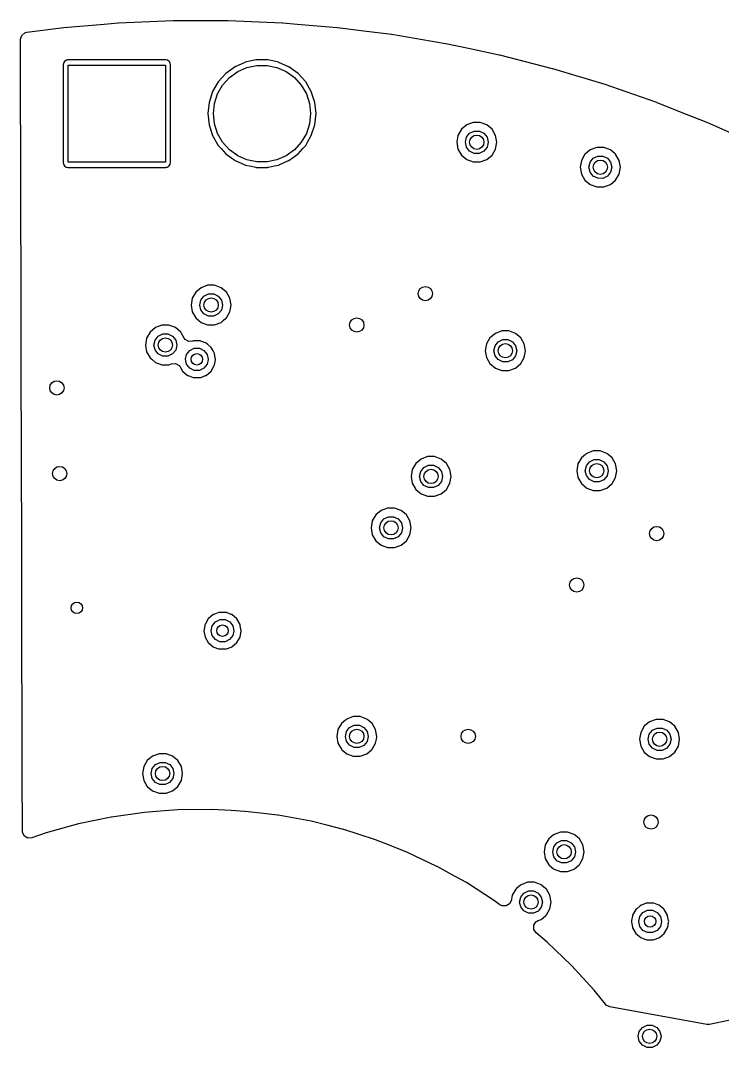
# Model space of a CAD drawing. Extents: x 115.8 to 161.6, y -138.2 to -92.4.
# Drawn here: x 135.51 to 147.8, y -110.34 to -92.37 of the extents above; entities that cross this region are included whole.
import ezdxf

# ---------------------------------------------------------------- set-up
doc = ezdxf.new("R2010")
doc.units = 0
doc.layers.add('BLACK', color=7, linetype='CONTINUOUS')

msp = doc.modelspace()

# ---------------------------------------------------------------- linework, layer by layer
at = {"layer": 'BLACK', "linetype": 'CONTINUOUS'}
for p, q in [((137.23, -92.4105), (138.183, -92.3706)), ((138.183, -92.3706), (138.188, -92.3705)), ((138.188, -92.3705), (139.142, -92.3705)), ((139.142, -92.3705), (139.147, -92.3706)), ((139.147, -92.3706), (140.1, -92.4105)), ((135.624, -92.5727), (136.269, -92.4912)), ((136.269, -92.4912), (136.274, -92.4907)), ((136.274, -92.4907), (136.976, -92.4317)), ((136.976, -92.4317), (137.224, -92.4109)), ((137.224, -92.4109), (137.23, -92.4105)), ((140.1, -92.4105), (140.105, -92.4109)), ((140.105, -92.4109), (140.354, -92.4317)), ((140.354, -92.4317), (141.056, -92.4907)), ((141.056, -92.4907), (141.061, -92.4912)), ((141.061, -92.4912), (141.525, -92.5498)), ((141.525, -92.5498), (142.008, -92.6108)), ((135.514, -92.698), (135.534, -92.6298)), ((135.515, -93.1411), (135.514, -92.698)), ((135.534, -92.6298), (135.587, -92.5832)), ((135.587, -92.5832), (135.624, -92.5727)), ((142.008, -92.6108), (142.013, -92.6116)), ((142.013, -92.6116), (142.953, -92.7706)), ((142.953, -92.7706), (142.958, -92.7716)), ((142.958, -92.7716), (143.354, -92.8557)), ((143.354, -92.8557), (143.892, -92.97)), ((136.285, -93.0848), (136.265, -93.1147)), ((136.304, -93.0716), (136.285, -93.0848)), ((136.315, -93.0648), (136.304, -93.0716)), ((136.304, -93.0716), (136.304, -93.0716)), ((136.304, -93.0716), (136.304, -93.0716)), ((136.327, -93.0623), (136.315, -93.0648)), ((136.335, -93.0607), (136.327, -93.0623)), ((136.327, -93.0623), (136.327, -93.0623)), ((136.341, -93.0595), (136.335, -93.0607)), ((136.335, -93.0607), (136.335, -93.0607)), ((137.2, -93.0595), (136.341, -93.0595)), ((138.059, -93.0595), (137.2, -93.0595)), ((138.085, -93.0648), (138.059, -93.0595)), ((138.115, -93.0848), (138.085, -93.0648)), ((138.122, -93.0951), (138.115, -93.0848)), ((138.125, -93.0996), (138.122, -93.0951)), ((138.135, -93.1147), (138.125, -93.0996)), ((139.442, -93.1033), (139.273, -93.1783)), ((139.448, -93.1006), (139.442, -93.1033)), ((139.442, -93.1033), (139.442, -93.1033)), ((139.555, -93.0779), (139.448, -93.1006)), ((139.635, -93.0609), (139.555, -93.0779)), ((139.641, -93.0595), (139.635, -93.0609)), ((139.635, -93.0609), (139.635, -93.0609)), ((139.839, -93.0595), (139.641, -93.0595)), ((139.845, -93.0609), (139.839, -93.0595)), ((139.925, -93.0779), (139.845, -93.0609)), ((139.845, -93.0609), (139.845, -93.0609)), ((140.032, -93.1006), (139.925, -93.0779)), ((140.038, -93.1033), (140.032, -93.1006)), ((140.207, -93.1783), (140.038, -93.1033)), ((140.038, -93.1033), (140.038, -93.1033)), ((143.892, -92.97), (143.897, -92.9712)), ((143.897, -92.9712), (144.821, -93.2084)), ((135.525, -97.35), (135.515, -93.1411)), ((136.265, -93.1147), (136.26, -93.1411)), ((136.26, -93.1411), (136.26, -94.8589)), ((136.35, -94.85), (136.35, -93.15)), ((136.35, -93.15), (138.05, -93.15)), ((138.05, -93.15), (138.05, -94.85)), ((138.14, -93.1411), (138.135, -93.1147)), ((138.14, -94), (138.14, -93.1411)), ((139.229, -93.209), (139.107, -93.2972)), ((139.171, -93.3683), (139.315, -93.2639)), ((139.262, -93.1849), (139.229, -93.209)), ((139.267, -93.181), (139.262, -93.1849)), ((139.262, -93.1849), (139.262, -93.1849)), ((139.273, -93.1783), (139.267, -93.181)), ((139.273, -93.1783), (139.273, -93.1783)), ((139.315, -93.2639), (139.477, -93.1916)), ((139.477, -93.1916), (139.651, -93.1547)), ((139.651, -93.1547), (139.829, -93.1547)), ((139.829, -93.1547), (140.003, -93.1916)), ((140.003, -93.1916), (140.165, -93.2639)), ((140.165, -93.2639), (140.309, -93.3683)), ((140.213, -93.181), (140.207, -93.1783)), ((140.207, -93.1783), (140.207, -93.1783)), ((140.373, -93.2972), (140.213, -93.181)), ((144.821, -93.2084), (144.826, -93.2098)), ((144.826, -93.2098), (145.739, -93.4855)), ((138.975, -93.4441), (138.876, -93.6154)), ((139.107, -93.2972), (138.975, -93.4441)), ((139.052, -93.5004), (139.171, -93.3683)), ((140.309, -93.3683), (140.428, -93.5004)), ((140.505, -93.4441), (140.373, -93.2972)), ((140.604, -93.6154), (140.505, -93.4441)), ((138.876, -93.6154), (138.815, -93.8034)), ((138.963, -93.6543), (139.052, -93.5004)), ((140.428, -93.5004), (140.517, -93.6543)), ((140.665, -93.8034), (140.604, -93.6154)), ((145.739, -93.4855), (145.744, -93.4871)), ((145.744, -93.4871), (146.112, -93.6154)), ((146.112, -93.6154), (146.645, -93.8008)), ((138.815, -93.8034), (138.794, -94)), ((138.89, -94), (138.909, -93.8233)), ((138.909, -93.8233), (138.963, -93.6543)), ((140.517, -93.6543), (140.571, -93.8233)), ((140.571, -93.8233), (140.59, -94)), ((140.686, -94), (140.665, -93.8034)), ((146.645, -93.8008), (146.65, -93.8026)), ((146.65, -93.8026), (147.165, -94.0066)), ((138.141, -94.8589), (138.14, -94)), ((138.794, -94), (138.815, -94.1966)), ((138.909, -94.1767), (138.89, -94)), ((140.59, -94), (140.571, -94.1767)), ((140.665, -94.1966), (140.686, -94)), ((147.165, -94.0066), (147.536, -94.1538)), ((138.963, -94.3457), (138.909, -94.1767)), ((140.571, -94.1767), (140.517, -94.3457)), ((143.439, -94.1545), (143.325, -94.1962)), ((143.561, -94.1545), (143.439, -94.1545)), ((143.675, -94.1962), (143.561, -94.1545)), ((147.536, -94.1538), (147.541, -94.1558)), ((147.541, -94.1558), (148.413, -94.5438)), ((138.815, -94.1966), (138.876, -94.3846)), ((139.052, -94.4996), (138.963, -94.3457)), ((140.517, -94.3457), (140.428, -94.4996)), ((140.604, -94.3846), (140.665, -94.1966)), ((143.231, -94.2745), (143.17, -94.38)), ((143.325, -94.1962), (143.231, -94.2745)), ((143.32, -94.413), (143.375, -94.3435)), ((143.375, -94.3435), (143.456, -94.305)), ((143.456, -94.305), (143.545, -94.305)), ((143.545, -94.305), (143.625, -94.3437)), ((143.625, -94.3437), (143.68, -94.4133)), ((143.769, -94.2745), (143.675, -94.1962)), ((143.83, -94.38), (143.769, -94.2745)), ((138.876, -94.3846), (138.975, -94.5559)), ((139.171, -94.6317), (139.052, -94.4996)), ((140.428, -94.4996), (140.309, -94.6317)), ((140.505, -94.5559), (140.537, -94.5)), ((140.537, -94.5), (140.604, -94.3846)), ((143.17, -94.38), (143.149, -94.5)), ((143.149, -94.5), (143.17, -94.62)), ((143.3, -94.4997), (143.32, -94.413)), ((143.32, -94.5864), (143.3, -94.4997)), ((143.68, -94.4133), (143.7, -94.5)), ((143.7, -94.5007), (143.68, -94.5874)), ((143.7, -94.5), (143.7, -94.5007)), ((143.851, -94.5), (143.83, -94.38)), ((143.83, -94.62), (143.851, -94.5)), ((138.975, -94.5559), (138.979, -94.5608)), ((138.979, -94.5608), (138.979, -94.5608)), ((138.979, -94.5608), (139.023, -94.6091)), ((139.023, -94.6091), (139.107, -94.7028)), ((139.107, -94.7028), (139.21, -94.7771)), ((139.315, -94.7361), (139.171, -94.6317)), ((140.309, -94.6317), (140.165, -94.7361)), ((140.27, -94.7771), (140.373, -94.7028)), ((140.373, -94.7028), (140.457, -94.6091)), ((140.457, -94.6091), (140.501, -94.5608)), ((140.501, -94.5608), (140.505, -94.5559)), ((140.501, -94.5608), (140.501, -94.5608)), ((143.17, -94.62), (143.231, -94.7255)), ((143.231, -94.7255), (143.325, -94.8038)), ((143.375, -94.6561), (143.32, -94.5864)), ((143.455, -94.6949), (143.375, -94.6561)), ((143.544, -94.6951), (143.455, -94.6949)), ((143.624, -94.6567), (143.544, -94.6951)), ((143.68, -94.5874), (143.624, -94.6567)), ((143.675, -94.8038), (143.769, -94.7255)), ((143.769, -94.7255), (143.83, -94.62)), ((145.394, -94.712), (145.333, -94.8175)), ((145.405, -94.7028), (145.394, -94.712)), ((145.479, -94.6408), (145.405, -94.7028)), ((145.487, -94.6337), (145.479, -94.6408)), ((145.602, -94.592), (145.487, -94.6337)), ((145.723, -94.592), (145.602, -94.592)), ((145.838, -94.6337), (145.723, -94.592)), ((145.846, -94.6408), (145.838, -94.6337)), ((145.92, -94.7028), (145.846, -94.6408)), ((145.931, -94.712), (145.92, -94.7028)), ((145.992, -94.8175), (145.931, -94.712)), ((136.26, -94.8589), (136.265, -94.8853)), ((136.265, -94.8853), (136.285, -94.9152)), ((138.05, -94.85), (136.35, -94.85)), ((138.115, -94.9152), (138.135, -94.8853)), ((138.135, -94.8853), (138.141, -94.8589)), ((139.21, -94.7771), (139.246, -94.8038)), ((139.246, -94.8038), (139.267, -94.819)), ((139.267, -94.819), (139.273, -94.8217)), ((139.273, -94.8217), (139.273, -94.8217)), ((139.273, -94.8217), (139.439, -94.8956)), ((139.477, -94.8084), (139.315, -94.7361)), ((139.439, -94.8956), (139.448, -94.8994)), ((139.448, -94.8994), (139.522, -94.9152)), ((139.651, -94.8453), (139.477, -94.8084)), ((139.829, -94.8453), (139.651, -94.8453)), ((140.003, -94.8084), (139.829, -94.8453)), ((139.958, -94.9152), (140.032, -94.8994)), ((140.165, -94.7361), (140.003, -94.8084)), ((140.032, -94.8994), (140.041, -94.8956)), ((140.041, -94.8956), (140.207, -94.8217)), ((140.207, -94.8217), (140.213, -94.819)), ((140.207, -94.8217), (140.207, -94.8217)), ((140.213, -94.819), (140.234, -94.8038)), ((140.234, -94.8038), (140.27, -94.7771)), ((143.325, -94.8038), (143.439, -94.8455)), ((143.439, -94.8455), (143.561, -94.8455)), ((143.561, -94.8455), (143.675, -94.8038)), ((145.333, -94.8175), (145.312, -94.9375)), ((145.463, -94.9372), (145.482, -94.8505)), ((145.482, -94.8505), (145.538, -94.781)), ((145.538, -94.781), (145.618, -94.7425)), ((145.618, -94.7425), (145.707, -94.7425)), ((145.707, -94.7425), (145.787, -94.7812)), ((145.787, -94.7812), (145.843, -94.8508)), ((145.843, -94.8508), (145.862, -94.9375)), ((146.013, -94.9375), (145.992, -94.8175)), ((136.285, -94.9152), (136.315, -94.9352)), ((136.315, -94.9352), (136.341, -94.9405)), ((136.341, -94.9405), (137.2, -94.9405)), ((137.2, -94.9405), (138.059, -94.9405)), ((138.059, -94.9405), (138.065, -94.9393)), ((138.065, -94.9393), (138.073, -94.9377)), ((138.065, -94.9393), (138.065, -94.9393)), ((138.073, -94.9377), (138.085, -94.9352)), ((138.073, -94.9377), (138.073, -94.9377)), ((138.085, -94.9352), (138.096, -94.9284)), ((138.096, -94.9284), (138.105, -94.9221)), ((138.096, -94.9284), (138.096, -94.9284)), ((138.105, -94.9221), (138.115, -94.9152)), ((139.522, -94.9152), (139.635, -94.9391)), ((139.635, -94.9391), (139.635, -94.9391)), ((139.635, -94.9391), (139.641, -94.9405)), ((139.641, -94.9405), (139.839, -94.9405)), ((139.839, -94.9405), (139.845, -94.9391)), ((139.845, -94.9391), (139.853, -94.9375)), ((139.845, -94.9391), (139.845, -94.9391)), ((139.853, -94.9375), (139.958, -94.9152)), ((145.312, -94.9375), (145.333, -95.0575)), ((145.333, -95.0575), (145.394, -95.163)), ((145.482, -95.0239), (145.463, -94.9372)), ((145.537, -95.0936), (145.482, -95.0239)), ((145.842, -95.0249), (145.787, -95.0942)), ((145.862, -94.9382), (145.842, -95.0249)), ((145.862, -94.9375), (145.862, -94.9382)), ((145.931, -95.163), (145.992, -95.0575)), ((145.992, -95.0575), (146.013, -94.9375)), ((145.394, -95.163), (145.487, -95.2413)), ((145.487, -95.2413), (145.602, -95.283)), ((145.618, -95.1324), (145.537, -95.0936)), ((145.706, -95.1326), (145.618, -95.1324)), ((145.787, -95.0942), (145.706, -95.1326)), ((145.723, -95.283), (145.838, -95.2413)), ((145.838, -95.2413), (145.931, -95.163)), ((145.602, -95.283), (145.723, -95.283)), ((138.675, -97.0462), (138.581, -97.1245)), ((138.789, -97.0045), (138.675, -97.0462)), ((138.911, -97.0045), (138.789, -97.0045)), ((139.025, -97.0462), (138.911, -97.0045)), ((139.119, -97.1245), (139.025, -97.0462)), ((138.52, -97.23), (138.499, -97.35)), ((138.581, -97.1245), (138.52, -97.23)), ((138.67, -97.263), (138.725, -97.1935)), ((138.725, -97.1935), (138.806, -97.155)), ((138.806, -97.155), (138.895, -97.155)), ((138.895, -97.155), (138.975, -97.1937)), ((138.975, -97.1937), (139.03, -97.2633)), ((139.18, -97.23), (139.119, -97.1245)), ((139.201, -97.35), (139.18, -97.23)), ((135.527, -98.05), (135.525, -97.35)), ((138.499, -97.35), (138.52, -97.47)), ((138.65, -97.3497), (138.67, -97.263)), ((138.67, -97.4364), (138.65, -97.3497)), ((139.03, -97.2633), (139.05, -97.35)), ((139.05, -97.3507), (139.03, -97.4374)), ((139.05, -97.35), (139.05, -97.3507)), ((139.18, -97.47), (139.201, -97.35)), ((138.52, -97.47), (138.581, -97.5755)), ((138.581, -97.5755), (138.59, -97.5826)), ((138.59, -97.5826), (138.59, -97.5826)), ((138.59, -97.5826), (138.637, -97.6223)), ((138.725, -97.5061), (138.67, -97.4364)), ((138.805, -97.5449), (138.725, -97.5061)), ((138.894, -97.5451), (138.805, -97.5449)), ((138.974, -97.5067), (138.894, -97.5451)), ((139.03, -97.4374), (138.974, -97.5067)), ((139.063, -97.6223), (139.11, -97.5826)), ((139.11, -97.5826), (139.119, -97.5755)), ((139.11, -97.5826), (139.11, -97.5826)), ((139.119, -97.5755), (139.18, -97.47)), ((137.875, -97.7462), (137.781, -97.8245)), ((137.989, -97.7045), (137.875, -97.7462)), ((138.111, -97.7045), (137.989, -97.7045)), ((138.225, -97.7462), (138.111, -97.7045)), ((138.319, -97.8245), (138.225, -97.7462)), ((138.637, -97.6223), (138.675, -97.6538)), ((138.675, -97.6538), (138.789, -97.6955)), ((138.789, -97.6955), (138.911, -97.6955)), ((138.911, -97.6955), (139.025, -97.6538)), ((139.025, -97.6538), (139.063, -97.6223)), ((137.72, -97.93), (137.699, -98.05)), ((137.781, -97.8245), (137.72, -97.93)), ((137.87, -97.963), (137.925, -97.8935)), ((137.925, -97.8935), (138.006, -97.855)), ((138.006, -97.855), (138.095, -97.855)), ((138.095, -97.855), (138.175, -97.8937)), ((138.175, -97.8937), (138.23, -97.9633)), ((138.324, -97.834), (138.319, -97.8245)), ((138.379, -97.9286), (138.324, -97.834)), ((138.324, -97.834), (138.324, -97.834)), ((138.398, -97.954), (138.379, -97.9286)), ((138.46, -97.9885), (138.398, -97.954)), ((143.731, -97.9245), (143.67, -98.03)), ((143.825, -97.8462), (143.731, -97.9245)), ((143.939, -97.8045), (143.825, -97.8462)), ((143.875, -97.9935), (143.956, -97.955)), ((144.061, -97.8045), (143.939, -97.8045)), ((143.956, -97.955), (144.045, -97.955)), ((144.045, -97.955), (144.125, -97.9937)), ((144.175, -97.8462), (144.061, -97.8045)), ((144.269, -97.9245), (144.175, -97.8462)), ((144.33, -98.03), (144.269, -97.9245)), ((135.532, -100.35), (135.527, -98.05)), ((137.699, -98.05), (137.72, -98.17)), ((137.85, -98.0497), (137.87, -97.963)), ((137.87, -98.1364), (137.85, -98.0497)), ((137.925, -98.2061), (137.87, -98.1364)), ((138.23, -98.1374), (138.174, -98.2067)), ((138.23, -97.9633), (138.25, -98.05)), ((138.25, -98.0507), (138.23, -98.1374)), ((138.25, -98.05), (138.25, -98.0507)), ((138.522, -97.9846), (138.46, -97.9885)), ((138.475, -98.1435), (138.556, -98.105)), ((138.528, -97.9842), (138.522, -97.9852)), ((138.522, -97.9852), (138.522, -97.9846)), ((138.531, -97.984), (138.528, -97.9842)), ((138.543, -97.9795), (138.531, -97.984)), ((138.657, -97.9795), (138.543, -97.9795)), ((138.556, -98.105), (138.645, -98.105)), ((138.645, -98.105), (138.725, -98.1437)), ((138.667, -97.9833), (138.657, -97.9795)), ((138.752, -98.0144), (138.667, -97.9833)), ((138.667, -97.9833), (138.667, -97.9833)), ((138.763, -98.0182), (138.752, -98.0144)), ((138.752, -98.0144), (138.752, -98.0144)), ((138.771, -98.0252), (138.763, -98.0182)), ((138.79, -98.0409), (138.771, -98.0252)), ((138.849, -98.0908), (138.79, -98.0409)), ((138.883, -98.15), (138.849, -98.0908)), ((143.67, -98.03), (143.649, -98.15)), ((143.8, -98.1497), (143.82, -98.063)), ((143.82, -98.063), (143.875, -97.9935)), ((144.125, -97.9937), (144.18, -98.0633)), ((144.18, -98.0633), (144.2, -98.15)), ((144.351, -98.15), (144.33, -98.03)), ((137.72, -98.17), (137.781, -98.2755)), ((137.781, -98.2755), (137.79, -98.2826)), ((137.79, -98.2826), (137.79, -98.2826)), ((137.79, -98.2826), (137.81, -98.3)), ((137.81, -98.3), (137.875, -98.3538)), ((138.005, -98.2449), (137.925, -98.2061)), ((138.094, -98.2451), (138.005, -98.2449)), ((138.174, -98.2067), (138.094, -98.2451)), ((138.4, -98.2997), (138.42, -98.213)), ((138.42, -98.3864), (138.4, -98.2997)), ((138.42, -98.213), (138.475, -98.1435)), ((138.725, -98.1437), (138.78, -98.2133)), ((138.78, -98.2133), (138.8, -98.3)), ((138.8, -98.3007), (138.78, -98.3874)), ((138.8, -98.3), (138.8, -98.3007)), ((138.906, -98.1887), (138.883, -98.15)), ((138.908, -98.1995), (138.906, -98.1887)), ((138.922, -98.2795), (138.908, -98.1995)), ((138.908, -98.1995), (138.908, -98.1995)), ((138.909, -98.3955), (138.924, -98.3109)), ((138.925, -98.3), (138.922, -98.2795)), ((138.924, -98.3109), (138.925, -98.3)), ((143.649, -98.15), (143.67, -98.27)), ((143.67, -98.27), (143.731, -98.3755)), ((143.82, -98.2364), (143.8, -98.1497)), ((143.875, -98.3061), (143.82, -98.2364)), ((143.955, -98.3449), (143.875, -98.3061)), ((144.124, -98.3067), (144.044, -98.3451)), ((144.18, -98.2374), (144.124, -98.3067)), ((144.2, -98.1507), (144.18, -98.2374)), ((144.2, -98.15), (144.2, -98.1507)), ((144.269, -98.3755), (144.33, -98.27)), ((144.33, -98.27), (144.351, -98.15)), ((137.875, -98.3538), (137.989, -98.3955)), ((137.989, -98.3955), (138.111, -98.3955)), ((138.111, -98.3955), (138.155, -98.3793)), ((138.155, -98.3793), (138.226, -98.3748)), ((138.226, -98.3748), (138.288, -98.4093)), ((138.288, -98.4093), (138.308, -98.4347)), ((138.308, -98.4347), (138.351, -98.5092)), ((138.475, -98.4561), (138.42, -98.3864)), ((138.555, -98.4949), (138.475, -98.4561)), ((138.644, -98.4951), (138.555, -98.4949)), ((138.724, -98.4567), (138.644, -98.4951)), ((138.78, -98.3874), (138.724, -98.4567)), ((138.849, -98.5092), (138.906, -98.4113)), ((138.906, -98.4113), (138.909, -98.3955)), ((143.731, -98.3755), (143.825, -98.4538)), ((143.825, -98.4538), (143.939, -98.4955)), ((143.939, -98.4955), (144.061, -98.4955)), ((144.044, -98.3451), (143.955, -98.3449)), ((144.061, -98.4955), (144.175, -98.4538)), ((144.175, -98.4538), (144.269, -98.3755)), ((138.351, -98.5092), (138.437, -98.5818)), ((138.437, -98.5818), (138.448, -98.5856)), ((138.448, -98.5856), (138.448, -98.5856)), ((138.448, -98.5856), (138.533, -98.6167)), ((138.533, -98.6167), (138.543, -98.6205)), ((138.543, -98.6205), (138.657, -98.6205)), ((138.657, -98.6205), (138.667, -98.6167)), ((138.667, -98.6167), (138.752, -98.5856)), ((138.752, -98.5856), (138.763, -98.5818)), ((138.752, -98.5856), (138.752, -98.5856)), ((138.763, -98.5818), (138.849, -98.5092)), ((145.539, -99.9045), (145.425, -99.9462)), ((145.661, -99.9045), (145.539, -99.9045)), ((145.775, -99.9462), (145.661, -99.9045)), ((142.525, -100.046), (142.431, -100.124)), ((142.639, -100.004), (142.525, -100.046)), ((142.761, -100.004), (142.639, -100.004)), ((142.875, -100.046), (142.761, -100.004)), ((142.969, -100.124), (142.875, -100.046)), ((145.331, -100.024), (145.27, -100.13)), ((145.401, -99.9656), (145.331, -100.024)), ((145.416, -99.9533), (145.401, -99.9656)), ((145.425, -99.9462), (145.416, -99.9533)), ((145.42, -100.163), (145.475, -100.093)), ((145.475, -100.093), (145.556, -100.055)), ((145.556, -100.055), (145.645, -100.055)), ((145.645, -100.055), (145.725, -100.094)), ((145.725, -100.094), (145.78, -100.163)), ((145.784, -99.9533), (145.775, -99.9462)), ((145.799, -99.9656), (145.784, -99.9533)), ((145.869, -100.024), (145.799, -99.9656)), ((145.93, -100.13), (145.869, -100.024)), ((142.37, -100.23), (142.349, -100.35)), ((142.431, -100.124), (142.37, -100.23)), ((142.5, -100.35), (142.52, -100.263)), ((142.52, -100.263), (142.575, -100.193)), ((142.575, -100.193), (142.656, -100.155)), ((142.656, -100.155), (142.745, -100.155)), ((142.745, -100.155), (142.825, -100.194)), ((142.825, -100.194), (142.88, -100.263)), ((142.88, -100.263), (142.9, -100.35)), ((143.03, -100.23), (142.969, -100.124)), ((143.033, -100.25), (143.03, -100.23)), ((143.051, -100.35), (143.033, -100.25)), ((145.27, -100.13), (145.249, -100.25)), ((145.249, -100.25), (145.27, -100.37)), ((145.4, -100.25), (145.42, -100.163)), ((145.42, -100.336), (145.4, -100.25)), ((145.78, -100.163), (145.8, -100.25)), ((145.8, -100.251), (145.78, -100.337)), ((145.8, -100.25), (145.8, -100.251)), ((145.951, -100.25), (145.93, -100.13)), ((145.93, -100.37), (145.951, -100.25)), ((135.534, -101.25), (135.532, -100.35)), ((142.349, -100.35), (142.37, -100.47)), ((142.37, -100.47), (142.431, -100.576)), ((142.52, -100.436), (142.5, -100.35)), ((142.575, -100.506), (142.52, -100.436)), ((142.88, -100.437), (142.824, -100.507)), ((142.9, -100.351), (142.88, -100.437)), ((142.9, -100.35), (142.9, -100.351)), ((142.969, -100.576), (143.03, -100.47)), ((143.03, -100.47), (143.051, -100.35)), ((145.27, -100.37), (145.331, -100.476)), ((145.331, -100.476), (145.425, -100.554)), ((145.475, -100.406), (145.42, -100.336)), ((145.555, -100.445), (145.475, -100.406)), ((145.644, -100.445), (145.555, -100.445)), ((145.724, -100.407), (145.644, -100.445)), ((145.78, -100.337), (145.724, -100.407)), ((145.775, -100.554), (145.869, -100.476)), ((145.869, -100.476), (145.93, -100.37)), ((142.431, -100.576), (142.525, -100.654)), ((142.525, -100.654), (142.639, -100.695)), ((142.655, -100.545), (142.575, -100.506)), ((142.744, -100.545), (142.655, -100.545)), ((142.824, -100.507), (142.744, -100.545)), ((142.761, -100.695), (142.875, -100.654)), ((142.875, -100.654), (142.969, -100.576)), ((145.425, -100.554), (145.539, -100.596)), ((145.539, -100.596), (145.661, -100.596)), ((145.661, -100.596), (145.775, -100.554)), ((142.639, -100.695), (142.761, -100.695)), ((141.825, -100.946), (141.731, -101.024)), ((141.939, -100.904), (141.825, -100.946)), ((142.061, -100.904), (141.939, -100.904)), ((142.175, -100.946), (142.061, -100.904)), ((142.269, -101.024), (142.175, -100.946)), ((141.67, -101.13), (141.649, -101.25)), ((141.731, -101.024), (141.67, -101.13)), ((141.8, -101.25), (141.82, -101.163)), ((141.82, -101.163), (141.875, -101.093)), ((141.875, -101.093), (141.956, -101.055)), ((141.956, -101.055), (142.045, -101.055)), ((142.045, -101.055), (142.125, -101.094)), ((142.125, -101.094), (142.18, -101.163)), ((142.18, -101.163), (142.2, -101.25)), ((142.33, -101.13), (142.269, -101.024)), ((142.351, -101.25), (142.33, -101.13)), ((135.539, -103.05), (135.534, -101.25)), ((141.649, -101.25), (141.67, -101.37)), ((141.67, -101.37), (141.731, -101.476)), ((141.82, -101.336), (141.8, -101.25)), ((141.875, -101.406), (141.82, -101.336)), ((142.18, -101.337), (142.124, -101.407)), ((142.2, -101.251), (142.18, -101.337)), ((142.2, -101.25), (142.2, -101.251)), ((142.269, -101.476), (142.33, -101.37)), ((142.33, -101.37), (142.351, -101.25)), ((141.731, -101.476), (141.825, -101.554)), ((141.825, -101.554), (141.939, -101.596)), ((141.955, -101.445), (141.875, -101.406)), ((142.044, -101.445), (141.955, -101.445)), ((142.124, -101.407), (142.044, -101.445)), ((142.061, -101.596), (142.175, -101.554)), ((142.175, -101.554), (142.269, -101.476)), ((141.939, -101.596), (142.061, -101.596)), ((138.887, -102.768), (138.801, -102.841)), ((138.898, -102.764), (138.887, -102.768)), ((138.983, -102.733), (138.898, -102.764)), ((138.898, -102.764), (138.898, -102.764)), ((138.993, -102.73), (138.983, -102.733)), ((138.983, -102.733), (138.983, -102.733)), ((139.107, -102.73), (138.993, -102.73)), ((139.117, -102.733), (139.107, -102.73)), ((139.202, -102.764), (139.117, -102.733)), ((139.117, -102.733), (139.117, -102.733)), ((139.213, -102.768), (139.202, -102.764)), ((139.202, -102.764), (139.202, -102.764)), ((139.299, -102.841), (139.213, -102.768)), ((138.739, -102.967), (138.725, -103.05)), ((138.742, -102.95), (138.739, -102.967)), ((138.744, -102.939), (138.742, -102.95)), ((138.742, -102.95), (138.742, -102.95)), ((138.801, -102.841), (138.744, -102.939)), ((138.85, -103.05), (138.87, -102.963)), ((138.87, -102.963), (138.925, -102.893)), ((138.925, -102.893), (139.006, -102.855)), ((139.006, -102.855), (139.095, -102.855)), ((139.095, -102.855), (139.175, -102.894)), ((139.175, -102.894), (139.23, -102.963)), ((139.23, -102.963), (139.25, -103.05)), ((139.356, -102.939), (139.299, -102.841)), ((139.358, -102.95), (139.356, -102.939)), ((139.361, -102.967), (139.358, -102.95)), ((139.358, -102.95), (139.358, -102.95)), ((139.375, -103.05), (139.361, -102.967)), ((135.543, -104.9), (135.539, -103.05)), ((138.725, -103.05), (138.744, -103.161)), ((138.744, -103.161), (138.801, -103.259)), ((138.87, -103.136), (138.85, -103.05)), ((138.925, -103.206), (138.87, -103.136)), ((139.23, -103.137), (139.174, -103.207)), ((139.25, -103.051), (139.23, -103.137)), ((139.25, -103.05), (139.25, -103.051)), ((139.299, -103.259), (139.356, -103.161)), ((139.356, -103.161), (139.375, -103.05)), ((138.801, -103.259), (138.887, -103.332)), ((138.887, -103.332), (138.898, -103.336)), ((138.898, -103.336), (138.898, -103.336)), ((138.898, -103.336), (138.982, -103.366)), ((139.005, -103.245), (138.925, -103.206)), ((139.094, -103.245), (139.005, -103.245)), ((139.174, -103.207), (139.094, -103.245)), ((139.118, -103.366), (139.202, -103.336)), ((139.202, -103.336), (139.213, -103.332)), ((139.202, -103.336), (139.202, -103.336)), ((139.213, -103.332), (139.299, -103.259)), ((138.982, -103.366), (138.993, -103.37)), ((138.993, -103.37), (139.107, -103.37)), ((139.107, -103.37), (139.118, -103.366)), ((141.216, -104.603), (141.201, -104.616)), ((141.225, -104.596), (141.216, -104.603)), ((141.339, -104.554), (141.225, -104.596)), ((141.461, -104.554), (141.339, -104.554)), ((141.575, -104.596), (141.461, -104.554)), ((141.584, -104.603), (141.575, -104.596)), ((141.599, -104.616), (141.584, -104.603)), ((146.639, -104.605), (146.525, -104.646)), ((146.761, -104.605), (146.639, -104.605)), ((146.875, -104.646), (146.761, -104.605)), ((141.07, -104.78), (141.049, -104.9)), ((141.131, -104.674), (141.07, -104.78)), ((141.201, -104.616), (141.131, -104.674)), ((141.22, -104.813), (141.275, -104.743)), ((141.275, -104.743), (141.356, -104.705)), ((141.356, -104.705), (141.445, -104.705)), ((141.445, -104.705), (141.525, -104.744)), ((141.525, -104.744), (141.58, -104.813)), ((141.669, -104.674), (141.599, -104.616)), ((141.73, -104.78), (141.669, -104.674)), ((141.751, -104.9), (141.73, -104.78)), ((146.431, -104.724), (146.37, -104.83)), ((146.525, -104.646), (146.431, -104.724)), ((146.575, -104.793), (146.656, -104.755)), ((146.656, -104.755), (146.745, -104.755)), ((146.745, -104.755), (146.825, -104.794)), ((146.969, -104.724), (146.875, -104.646)), ((147.03, -104.83), (146.969, -104.724)), ((135.545, -105.55), (135.543, -104.9)), ((141.049, -104.9), (141.07, -105.02)), ((141.2, -104.9), (141.22, -104.813)), ((141.22, -104.986), (141.2, -104.9)), ((141.58, -104.813), (141.6, -104.9)), ((141.6, -104.901), (141.58, -104.987)), ((141.6, -104.9), (141.6, -104.901)), ((141.73, -105.02), (141.742, -104.95)), ((141.742, -104.95), (141.751, -104.9)), ((146.37, -104.83), (146.349, -104.95)), ((146.349, -104.95), (146.37, -105.07)), ((146.5, -104.95), (146.52, -104.863)), ((146.52, -105.036), (146.5, -104.95)), ((146.52, -104.863), (146.575, -104.793)), ((146.825, -104.794), (146.88, -104.863)), ((146.88, -104.863), (146.9, -104.95)), ((146.9, -104.951), (146.88, -105.037)), ((146.9, -104.95), (146.9, -104.951)), ((147.051, -104.95), (147.03, -104.83)), ((147.03, -105.07), (147.051, -104.95)), ((141.07, -105.02), (141.131, -105.126)), ((141.131, -105.126), (141.14, -105.133)), ((141.14, -105.133), (141.14, -105.133)), ((141.14, -105.133), (141.191, -105.176)), ((141.275, -105.056), (141.22, -104.986)), ((141.355, -105.095), (141.275, -105.056)), ((141.444, -105.095), (141.355, -105.095)), ((141.524, -105.057), (141.444, -105.095)), ((141.58, -104.987), (141.524, -105.057)), ((141.609, -105.176), (141.66, -105.133)), ((141.66, -105.133), (141.669, -105.126)), ((141.66, -105.133), (141.66, -105.133)), ((141.669, -105.126), (141.73, -105.02)), ((146.37, -105.07), (146.431, -105.176)), ((146.575, -105.106), (146.52, -105.036)), ((146.655, -105.145), (146.575, -105.106)), ((146.744, -105.145), (146.655, -105.145)), ((146.824, -105.107), (146.744, -105.145)), ((146.88, -105.037), (146.824, -105.107)), ((146.969, -105.176), (147.03, -105.07)), ((137.731, -105.324), (137.67, -105.43)), ((137.825, -105.246), (137.731, -105.324)), ((137.939, -105.204), (137.825, -105.246)), ((138.061, -105.204), (137.939, -105.204)), ((138.175, -105.246), (138.061, -105.204)), ((138.269, -105.324), (138.175, -105.246)), ((138.33, -105.43), (138.269, -105.324)), ((141.191, -105.176), (141.225, -105.204)), ((141.225, -105.204), (141.339, -105.245)), ((141.339, -105.245), (141.461, -105.245)), ((141.461, -105.245), (141.575, -105.204)), ((141.575, -105.204), (141.609, -105.176)), ((146.431, -105.176), (146.525, -105.254)), ((146.525, -105.254), (146.639, -105.295)), ((146.639, -105.295), (146.761, -105.295)), ((146.761, -105.295), (146.875, -105.254)), ((146.875, -105.254), (146.969, -105.176)), ((137.67, -105.43), (137.649, -105.55)), ((137.8, -105.55), (137.82, -105.463)), ((137.82, -105.463), (137.875, -105.393)), ((137.875, -105.393), (137.956, -105.355)), ((137.956, -105.355), (138.045, -105.355)), ((138.045, -105.355), (138.125, -105.394)), ((138.125, -105.394), (138.18, -105.463)), ((138.18, -105.463), (138.2, -105.55)), ((138.351, -105.55), (138.33, -105.43)), ((135.547, -106.557), (135.545, -105.55)), ((137.649, -105.55), (137.67, -105.67)), ((137.67, -105.67), (137.731, -105.776)), ((137.82, -105.636), (137.8, -105.55)), ((137.875, -105.706), (137.82, -105.636)), ((138.18, -105.637), (138.124, -105.707)), ((138.2, -105.551), (138.18, -105.637)), ((138.2, -105.55), (138.2, -105.551)), ((138.269, -105.776), (138.33, -105.67)), ((138.33, -105.67), (138.351, -105.55)), ((137.731, -105.776), (137.825, -105.854)), ((137.825, -105.854), (137.939, -105.895)), ((137.955, -105.745), (137.875, -105.706)), ((138.044, -105.745), (137.955, -105.745)), ((138.124, -105.707), (138.044, -105.745)), ((138.061, -105.895), (138.175, -105.854)), ((138.175, -105.854), (138.269, -105.776)), ((137.939, -105.895), (138.061, -105.895)), ((138.032, -106.205), (137.684, -106.232)), ((138.267, -106.187), (138.032, -106.205)), ((138.269, -106.187), (138.267, -106.187)), ((138.267, -106.187), (138.267, -106.187)), ((138.855, -106.181), (138.269, -106.187)), ((139.203, -106.199), (138.855, -106.181)), ((139.439, -106.212), (139.203, -106.199)), ((139.441, -106.212), (139.439, -106.212)), ((139.439, -106.212), (139.439, -106.212)), ((139.443, -106.212), (139.441, -106.212)), ((139.764, -106.25), (139.443, -106.212)), ((139.443, -106.212), (139.443, -106.212)), ((137.101, -106.314), (136.53, -106.433)), ((137.103, -106.314), (137.101, -106.314)), ((137.101, -106.314), (137.101, -106.314)), ((137.105, -106.314), (137.103, -106.314)), ((137.682, -106.232), (137.105, -106.314)), ((137.105, -106.314), (137.105, -106.314)), ((137.684, -106.232), (137.682, -106.232)), ((137.682, -106.232), (137.682, -106.232)), ((140.011, -106.279), (139.764, -106.25)), ((140.024, -106.281), (140.011, -106.279)), ((140.601, -106.387), (140.024, -106.281)), ((140.876, -106.457), (140.601, -106.387)), ((135.549, -106.581), (135.547, -106.557)), ((135.582, -106.644), (135.549, -106.581)), ((136.528, -106.433), (135.963, -106.59)), ((136.53, -106.433), (136.528, -106.433)), ((136.53, -106.433), (136.53, -106.433)), ((141.168, -106.53), (140.876, -106.457)), ((141.17, -106.531), (141.168, -106.53)), ((141.168, -106.53), (141.168, -106.53)), ((141.171, -106.531), (141.17, -106.531)), ((141.442, -106.618), (141.171, -106.531)), ((141.171, -106.531), (141.171, -106.531)), ((144.968, -106.575), (144.853, -106.616)), ((145.09, -106.575), (144.968, -106.575)), ((145.204, -106.616), (145.09, -106.575)), ((135.644, -106.679), (135.582, -106.644)), ((135.714, -106.676), (135.644, -106.679)), ((135.963, -106.59), (135.714, -106.676)), ((141.728, -106.71), (141.442, -106.618)), ((141.73, -106.711), (141.728, -106.71)), ((141.954, -106.8), (141.73, -106.711)), ((141.73, -106.711), (141.73, -106.711)), ((144.76, -106.695), (144.699, -106.8)), ((144.8, -106.661), (144.76, -106.695)), ((144.845, -106.623), (144.8, -106.661)), ((144.853, -106.616), (144.845, -106.623)), ((144.849, -106.833), (144.904, -106.764)), ((144.904, -106.764), (144.984, -106.725)), ((144.984, -106.725), (145.073, -106.725)), ((145.073, -106.725), (145.153, -106.764)), ((145.153, -106.764), (145.209, -106.833)), ((145.213, -106.623), (145.204, -106.616)), ((145.258, -106.661), (145.213, -106.623)), ((145.297, -106.695), (145.258, -106.661)), ((145.358, -106.8), (145.297, -106.695)), ((142.259, -106.92), (141.954, -106.8)), ((142.274, -106.926), (142.259, -106.92)), ((142.275, -106.927), (142.274, -106.926)), ((142.802, -107.175), (142.275, -106.927)), ((142.275, -106.927), (142.275, -106.927)), ((144.699, -106.8), (144.678, -106.92)), ((144.678, -106.92), (144.699, -107.04)), ((144.829, -106.92), (144.849, -106.833)), ((144.848, -107.006), (144.829, -106.92)), ((145.209, -106.833), (145.229, -106.92)), ((145.229, -106.921), (145.209, -107.007)), ((145.229, -106.92), (145.229, -106.921)), ((145.38, -106.92), (145.358, -106.8)), ((145.358, -107.04), (145.38, -106.92)), ((144.699, -107.04), (144.76, -107.146)), ((144.904, -107.076), (144.848, -107.006)), ((144.984, -107.115), (144.904, -107.076)), ((145.073, -107.115), (144.984, -107.115)), ((145.153, -107.077), (145.073, -107.115)), ((145.209, -107.007), (145.153, -107.077)), ((145.297, -107.146), (145.324, -107.1)), ((145.324, -107.1), (145.358, -107.04)), ((142.804, -107.176), (142.802, -107.175)), ((142.802, -107.175), (142.802, -107.175)), ((142.806, -107.177), (142.804, -107.176)), ((143.119, -107.35), (142.806, -107.177)), ((142.806, -107.177), (142.806, -107.177)), ((144.76, -107.146), (144.768, -107.153)), ((144.768, -107.153), (144.768, -107.153)), ((144.768, -107.153), (144.845, -107.217)), ((144.845, -107.217), (144.853, -107.224)), ((144.853, -107.224), (144.968, -107.266)), ((144.968, -107.266), (145.09, -107.266)), ((145.09, -107.266), (145.204, -107.224)), ((145.204, -107.224), (145.213, -107.217)), ((145.213, -107.217), (145.289, -107.153)), ((145.289, -107.153), (145.297, -107.146)), ((145.289, -107.153), (145.289, -107.153)), ((143.318, -107.46), (143.119, -107.35)), ((143.812, -107.777), (143.318, -107.46)), ((144.389, -107.454), (144.275, -107.496)), ((144.511, -107.454), (144.389, -107.454)), ((144.625, -107.496), (144.511, -107.454)), ((144.181, -107.574), (144.12, -107.68)), ((144.197, -107.561), (144.181, -107.574)), ((144.266, -107.503), (144.197, -107.561)), ((144.275, -107.496), (144.266, -107.503)), ((144.27, -107.713), (144.325, -107.643)), ((144.325, -107.643), (144.406, -107.605)), ((144.406, -107.605), (144.495, -107.605)), ((144.495, -107.605), (144.575, -107.644)), ((144.575, -107.644), (144.63, -107.713)), ((144.63, -107.5), (144.625, -107.496)), ((144.634, -107.503), (144.63, -107.5)), ((144.703, -107.561), (144.634, -107.503)), ((144.719, -107.574), (144.703, -107.561)), ((144.78, -107.68), (144.719, -107.574)), ((143.813, -107.778), (143.812, -107.777)), ((143.906, -107.846), (143.813, -107.778)), ((143.813, -107.778), (143.813, -107.778)), ((143.942, -107.865), (143.906, -107.846)), ((144.074, -107.83), (144.013, -107.867)), ((144.105, -107.767), (144.074, -107.83)), ((144.108, -107.752), (144.105, -107.767)), ((144.12, -107.68), (144.108, -107.752)), ((144.25, -107.8), (144.27, -107.713)), ((144.27, -107.886), (144.25, -107.8)), ((144.63, -107.713), (144.65, -107.8)), ((144.65, -107.801), (144.63, -107.887)), ((144.65, -107.8), (144.65, -107.801)), ((144.801, -107.8), (144.78, -107.68)), ((144.78, -107.92), (144.801, -107.8)), ((146.467, -107.822), (146.381, -107.853)), ((146.477, -107.819), (146.467, -107.822)), ((146.467, -107.822), (146.467, -107.822)), ((146.59, -107.819), (146.477, -107.819)), ((146.6, -107.822), (146.59, -107.819)), ((146.686, -107.853), (146.6, -107.822)), ((146.6, -107.822), (146.6, -107.822)), ((144.013, -107.867), (143.942, -107.865)), ((144.325, -107.956), (144.27, -107.886)), ((144.405, -107.995), (144.325, -107.956)), ((144.494, -107.995), (144.405, -107.995)), ((144.574, -107.957), (144.494, -107.995)), ((144.63, -107.887), (144.574, -107.957)), ((144.71, -108.033), (144.719, -108.026)), ((144.719, -108.026), (144.78, -107.92)), ((146.284, -107.93), (146.228, -108.028)), ((146.299, -107.917), (146.284, -107.93)), ((146.362, -107.864), (146.299, -107.917)), ((146.354, -108.052), (146.409, -107.983)), ((146.371, -107.857), (146.362, -107.864)), ((146.381, -107.853), (146.371, -107.857)), ((146.381, -107.853), (146.381, -107.853)), ((146.409, -107.983), (146.489, -107.944)), ((146.489, -107.944), (146.578, -107.944)), ((146.578, -107.944), (146.658, -107.983)), ((146.658, -107.983), (146.714, -108.052)), ((146.696, -107.857), (146.686, -107.853)), ((146.686, -107.853), (146.686, -107.853)), ((146.705, -107.864), (146.696, -107.857)), ((146.768, -107.917), (146.705, -107.864)), ((146.783, -107.93), (146.768, -107.917)), ((146.839, -108.028), (146.783, -107.93)), ((144.497, -108.207), (144.534, -108.147)), ((144.534, -108.147), (144.547, -108.139)), ((144.547, -108.139), (144.575, -108.122)), ((144.575, -108.122), (144.625, -108.104)), ((144.625, -108.104), (144.66, -108.074)), ((144.66, -108.074), (144.71, -108.033)), ((144.71, -108.033), (144.71, -108.033)), ((146.211, -108.123), (146.208, -108.139)), ((146.208, -108.139), (146.21, -108.15)), ((146.21, -108.15), (146.225, -108.237)), ((146.226, -108.039), (146.211, -108.123)), ((146.228, -108.028), (146.226, -108.039)), ((146.226, -108.039), (146.226, -108.039)), ((146.334, -108.139), (146.354, -108.052)), ((146.353, -108.225), (146.334, -108.139)), ((146.714, -108.052), (146.734, -108.139)), ((146.734, -108.14), (146.714, -108.226)), ((146.734, -108.139), (146.734, -108.14)), ((146.841, -108.039), (146.839, -108.028)), ((146.856, -108.123), (146.841, -108.039)), ((146.841, -108.039), (146.841, -108.039)), ((146.842, -108.237), (146.857, -108.15)), ((146.859, -108.139), (146.856, -108.123)), ((146.857, -108.15), (146.859, -108.139)), ((146.857, -108.15), (146.857, -108.15)), ((144.498, -108.278), (144.497, -108.207)), ((144.537, -108.337), (144.498, -108.278)), ((144.733, -108.502), (144.537, -108.337)), ((146.225, -108.237), (146.228, -108.25)), ((146.228, -108.25), (146.284, -108.348)), ((146.284, -108.348), (146.371, -108.421)), ((146.409, -108.295), (146.353, -108.225)), ((146.489, -108.334), (146.409, -108.295)), ((146.578, -108.334), (146.489, -108.334)), ((146.658, -108.296), (146.578, -108.334)), ((146.714, -108.226), (146.658, -108.296)), ((146.696, -108.421), (146.783, -108.348)), ((146.783, -108.348), (146.839, -108.25)), ((146.839, -108.25), (146.842, -108.237)), ((145.157, -108.908), (144.733, -108.502)), ((146.371, -108.421), (146.381, -108.425)), ((146.381, -108.425), (146.381, -108.425)), ((146.381, -108.425), (146.461, -108.454)), ((146.461, -108.454), (146.477, -108.46)), ((146.477, -108.46), (146.59, -108.46)), ((146.59, -108.46), (146.606, -108.454)), ((146.606, -108.454), (146.686, -108.425)), ((146.686, -108.425), (146.696, -108.421)), ((146.686, -108.425), (146.686, -108.425)), ((145.554, -109.34), (145.157, -108.908)), ((145.578, -109.37), (145.554, -109.34)), ((145.755, -109.59), (145.578, -109.37)), ((145.767, -109.603), (145.755, -109.59)), ((145.831, -109.635), (145.767, -109.603)), ((147.525, -109.945), (145.831, -109.635)), ((146.345, -110.063), (146.401, -109.993)), ((146.401, -109.993), (146.481, -109.955)), ((146.481, -109.955), (146.57, -109.955)), ((146.57, -109.955), (146.65, -109.994)), ((146.65, -109.994), (146.705, -110.063)), ((147.574, -109.945), (147.525, -109.945)), ((148.098, -109.833), (147.574, -109.945)), ((146.325, -110.15), (146.345, -110.063)), ((146.345, -110.236), (146.325, -110.15)), ((146.705, -110.063), (146.725, -110.15)), ((146.725, -110.151), (146.705, -110.237)), ((146.725, -110.15), (146.725, -110.151)), ((146.4, -110.306), (146.345, -110.236)), ((146.48, -110.345), (146.4, -110.306)), ((146.569, -110.345), (146.48, -110.345)), ((146.649, -110.307), (146.569, -110.345)), ((146.705, -110.237), (146.649, -110.307))]:
    msp.add_line(p, q, dxfattribs=at)
at = {"layer": 'BLACK'}
for centre, radius in [((143.5, -94.5), 0.125), ((145.662, -94.9375), 0.125), ((142.6, -97.15), 0.125), ((138.85, -97.35), 0.125), ((141.4, -97.7), 0.125), ((138.05, -98.05), 0.125), ((144, -98.15), 0.125), ((138.6, -98.3), 0.1), ((136.15, -98.8), 0.125), ((136.2, -100.3), 0.125), ((142.7, -100.35), 0.125), ((145.6, -100.25), 0.125), ((142, -101.25), 0.125), ((146.65, -101.35), 0.125), ((145.25, -102.25), 0.125), ((136.5, -102.65), 0.1), ((139.05, -103.05), 0.1), ((141.4, -104.9), 0.125), ((143.35, -104.9), 0.125), ((146.7, -104.95), 0.125), ((138, -105.55), 0.125), ((146.55, -106.4), 0.125), ((145.029, -106.92), 0.125), ((144.45, -107.8), 0.125), ((146.534, -108.139), 0.1), ((146.525, -110.15), 0.125)]:
    msp.add_circle(centre, radius, dxfattribs=at)

doc.saveas('drawing.dxf')
